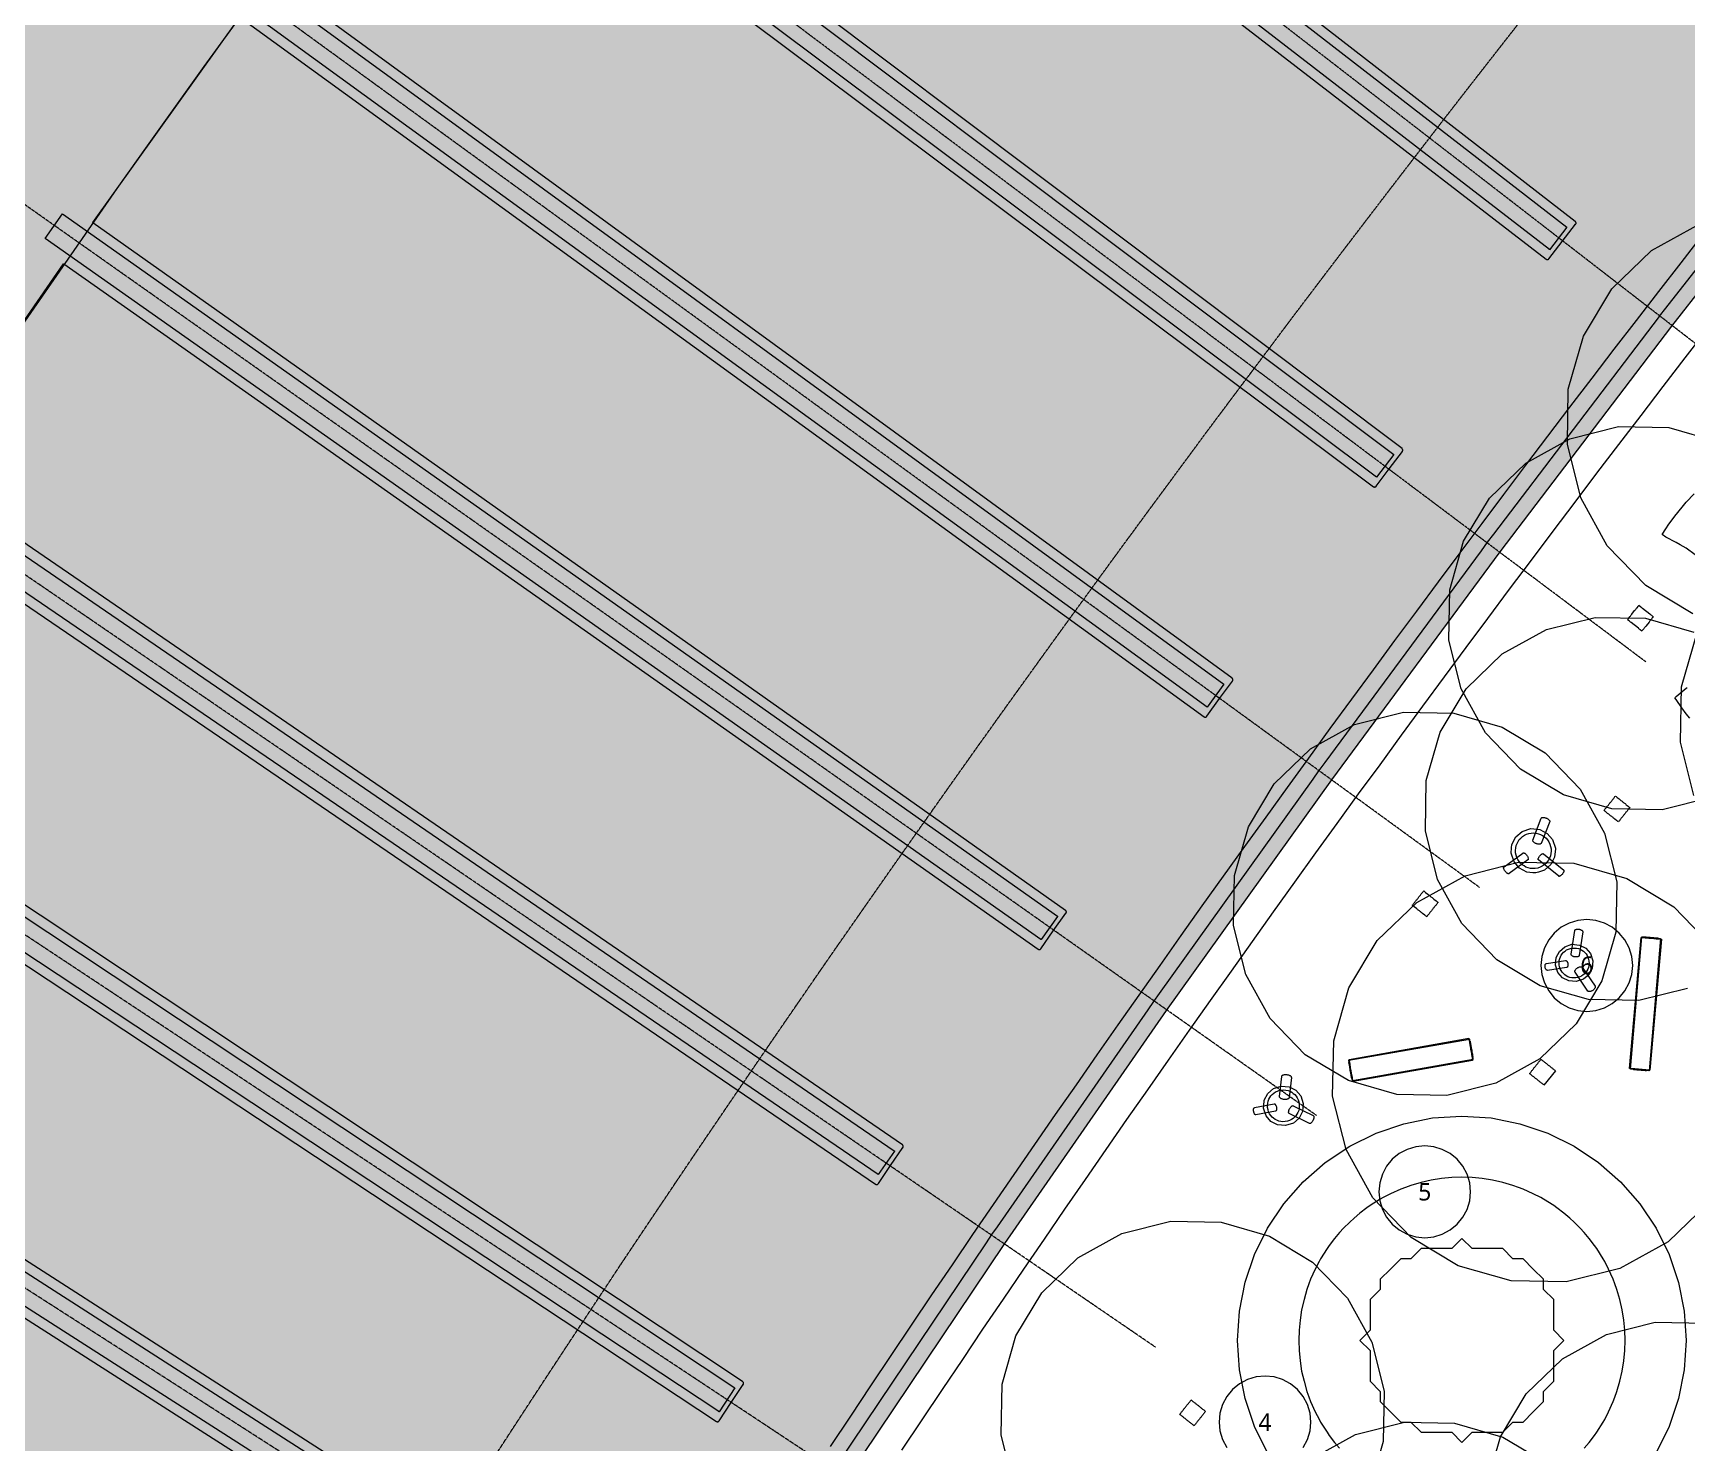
# Model space of a CAD drawing. Header units: millimetres. Extents: x -31757 to 121236, y -27283 to 59400.
# Drawn here: x 36428 to 52643, y 8600 to 22419 of the extents above; entities that cross this region are included whole.
import ezdxf

# ---------------------------------------------------------------- set-up
doc = ezdxf.new("R2010")
doc.units = ezdxf.units.MM
doc.linetypes.add('DASHDOT', pattern=[3.556, 2.54, -0.508, 0, -0.508])
for name, color, linetype, lineweight in [('10_見えがかり', 7, 'Continuous', 13), ('30_敷地・外構', 8, 'Continuous', 9), ('40_通り芯', 1, 'DASHDOT', 9), ('41_通り芯の符号', 1, 'Continuous', 13)]:
    doc.layers.add(name, color=color, linetype=linetype, lineweight=lineweight)
doc.styles.add('JP', font='NotoSansCJKjp-Regular.otf')

msp = doc.modelspace()

# ---------------------------------------------------------------- hatches: boundary and pattern name
at = {"layer": '10_見えがかり'}
msp.add_hatch(color=8, dxfattribs=at).paths.add_polyline_path([(40066, 29151), (40066, 29151), (40327, 28949), (40329, 28948), (40330, 28947), (40332, 28946), (40334, 28946), (40336, 28945), (40338, 28945), (40340, 28945), (40342, 28945), (40344, 28945), (40346, 28946), (40347, 28947), (40349, 28948), (40351, 28949), (40352, 28950), (40354, 28951), (40355, 28953), (40883, 29633), (41480, 30395), (42081, 31154), (42685, 31911), (43293, 32664), (43904, 33415), (44519, 34163), (45137, 34908), (45759, 35650), (46384, 36389), (47013, 37125), (47646, 37858), (48281, 38588), (48921, 39316), (49563, 40040), (50209, 40761), (50859, 41479), (51511, 42194), (52168, 42906), (52827, 43614), (53490, 44320), (54156, 45023), (54826, 45722), (55498, 46418), (56174, 47111), (56854, 47801), (57536, 48488), (58222, 49171), (58911, 49851), (59603, 50528), (60299, 51202), (60375, 51275), (60376, 51276), (60377, 51278), (60378, 51279), (60379, 51281), (60380, 51283), (60381, 51285), (60381, 51287), (60381, 51289), (60381, 51291), (60381, 51293), (60380, 51295), (60380, 51297), (60379, 51298), (60378, 51300), (60377, 51302), (60375, 51303), (60147, 51541), (60146, 51541), (60147, 51541), (60833, 52200), (61524, 52855), (62217, 53507), (62913, 54156), (63612, 54802), (64314, 55445), (65019, 56084), (65020, 56084), (65020, 56084), (65254, 55824), (66795, 54117), (66795, 54117), (75538, 44429), (75538, 44429), (75538, 44428), (75105, 44024), (75105, 44024), (73057, 42143), (73057, 42142), (71041, 40229), (71040, 40228), (69052, 38285), (69052, 38285), (67092, 36313), (67092, 36313), (65161, 34313), (65161, 34312), (63260, 32284), (63260, 32284), (61388, 30228), (61388, 30228), (59547, 28144), (59547, 28144), (57737, 26034), (57737, 26034), (55957, 23898), (55957, 23898), (54209, 21736), (54209, 21735), (52493, 19548), (52493, 19548), (50809, 17336), (50809, 17335), (49158, 15099), (49158, 15099), (47539, 12838), (47539, 12838), (45954, 10554), (45954, 10554), (44402, 8247), (44402, 8246), (42885, 5917), (42885, 5917), (41401, 3566), (41401, 3565), (40434, 2048), (40433, 2047), (40433, 2048), (34030, 4749), (34030, 4749), (26700, 7844), (26699, 7844), (26031, 8157), (26030, 8157), (26026, 8159), (26026, 8160), (26026, 8160), (26672, 9168), (26673, 9169), (28072, 11401), (28073, 11403), (28074, 11405), (28074, 11407), (28075, 11409), (28075, 11411), (28075, 11413), (28075, 11415), (28075, 11417), (28074, 11418), (28073, 11420), (28072, 11422), (28071, 11424), (28070, 11425), (28069, 11427), (28067, 11428), (28066, 11429), (27873, 11548), (27872, 11549), (27872, 11549), (28386, 12376), (28904, 13200), (29426, 14022), (29952, 14842), (30481, 15659), (31015, 16474), (31552, 17286), (32093, 18095), (32638, 18902), (33187, 19707), (33740, 20509), (34296, 21308), (34856, 22104), (35420, 22898), (35988, 23689), (36559, 24478), (37134, 25264), (37713, 26047), (38296, 26827), (38882, 27604), (39472, 28379), (40065, 29151)])

# ---------------------------------------------------------------- linework, layer by layer
for points in [[(42024, 27826), (42024, 27826), (42025, 27825), (51466, 20518), (51467, 20518), (51467, 20518), (51467, 20517), (51296, 20296), (51296, 20296), (51296, 20296), (51295, 20297), (41842, 27590), (41842, 27591), (41842, 27591), (42024, 27826), (42024, 27826)], [(42014, 27333), (51263, 20203), (51265, 20202), (51266, 20201), (51268, 20201), (51270, 20200), (51272, 20200), (51274, 20199), (51276, 20199), (51278, 20199), (51280, 20200), (51282, 20200), (51284, 20201), (51285, 20202), (51287, 20203), (51289, 20204), (51290, 20206), (51291, 20207), (51420, 20377), (51420, 20377), (51552, 20545), (51553, 20546), (51554, 20548), (51555, 20550), (51556, 20552), (51556, 20553), (51556, 20555), (51556, 20557), (51556, 20559), (51556, 20561), (51555, 20563), (51555, 20565), (51554, 20567), (51553, 20568), (51551, 20570), (51550, 20571), (51549, 20573), (42317, 27725)], [(40220, 25459), (40220, 25459), (41177, 24741), (49769, 18290), (49769, 18290), (49769, 18290), (49601, 18066), (49601, 18066), (49601, 18066), (49600, 18067), (40042, 25221), (40042, 25221), (40042, 25222), (40220, 25459), (40220, 25459)], [(40217, 24966), (49570, 17973), (49571, 17972), (49573, 17971), (49575, 17970), (49577, 17970), (49579, 17969), (49581, 17969), (49583, 17969), (49585, 17969), (49587, 17970), (49588, 17970), (49590, 17971), (49592, 17972), (49594, 17973), (49595, 17974), (49597, 17976), (49598, 17977), (49724, 18148), (49724, 18148), (49854, 18318), (49855, 18320), (49856, 18322), (49856, 18323), (49857, 18325), (49857, 18327), (49858, 18329), (49858, 18331), (49857, 18333), (49857, 18335), (49857, 18337), (49856, 18339), (49855, 18341), (49854, 18342), (49853, 18344), (49851, 18345), (49850, 18346), (40514, 25362)], [(55957, 23898), (54209, 21736), (54209, 21735), (52493, 19548), (52493, 19548), (50809, 17336), (50809, 17335), (49158, 15099), (49158, 15099), (47539, 12838), (47539, 12838), (45954, 10554), (45954, 10554), (44402, 8247), (44402, 8246), (42885, 5917), (42885, 5917), (41401, 3566), (41401, 3565), (40434, 2048), (40433, 2047), (40433, 2048), (34030, 4749)], [(38451, 23067), (38451, 23067), (38452, 23066), (48104, 16038), (48104, 16038), (48104, 16038), (47939, 15812), (47939, 15811), (47939, 15812), (38277, 22826), (38276, 22826), (38276, 22826), (38276, 22827), (38451, 23066), (38451, 23067)], [(38665, 22867), (38103, 22092), (38103, 22092), (37545, 21314), (37545, 21314), (37248, 20896), (37248, 20896), (34798, 17366)], [(38455, 22574), (47909, 15718), (47911, 15717), (47912, 15716), (47914, 15715), (47916, 15715), (47918, 15714), (47920, 15714), (47922, 15714), (47924, 15714), (47926, 15715), (47928, 15715), (47930, 15716), (47931, 15717), (47933, 15718), (47934, 15719), (47936, 15721), (47937, 15722), (48061, 15896), (48061, 15896), (48188, 16067), (48189, 16069), (48190, 16071), (48191, 16073), (48191, 16074), (48192, 16076), (48192, 16078), (48192, 16080), (48192, 16082), (48191, 16084), (48191, 16086), (48190, 16088), (48189, 16090), (48188, 16091), (48186, 16093), (48185, 16094), (48184, 16095), (38746, 22974)], [(35316, 18123), (36727, 20156), (36727, 20156), (36727, 20156), (36728, 20156), (46282, 13439), (46283, 13438), (46285, 13437), (46287, 13436), (46289, 13436), (46291, 13435), (46293, 13435), (46295, 13435), (46297, 13435), (46299, 13436), (46300, 13437), (46302, 13437), (46304, 13438), (46306, 13439), (46307, 13441), (46308, 13442), (46310, 13444), (46431, 13619), (46431, 13619), (46555, 13792), (46556, 13794), (46557, 13796), (46558, 13798), (46558, 13799), (46559, 13801), (46559, 13803), (46559, 13805), (46559, 13807), (46558, 13809), (46558, 13811), (46557, 13813), (46556, 13815), (46555, 13816), (46554, 13818), (46552, 13819), (46551, 13820), (37014, 20560), (37013, 20561), (37012, 20561), (37013, 20562), (38454, 22574)], [(49781, 16466), (49994, 16753), (50207, 17040), (50420, 17326), (50635, 17612), (50849, 17898), (51065, 18183), (51281, 18468), (51497, 18752), (51714, 19036), (51931, 19320), (52149, 19603), (52368, 19885), (52587, 20168), (52806, 20450), (53026, 20731), (53247, 21012), (53468, 21293), (53690, 21573), (53912, 21853), (54135, 22132), (54358, 22411), (54582, 22690)], [(54024, 21749), (52434, 19722), (52371, 19643), (52370, 19642), (52308, 19560), (50747, 17508), (50685, 17428), (50685, 17428), (50625, 17345), (49092, 15269), (49033, 15190), (49032, 15189), (48974, 15107), (47470, 13006), (47413, 12927), (47413, 12927), (47357, 12846), (45881, 10718), (45826, 10641), (45826, 10641), (45773, 10561), (44324, 8407)], [(36717, 20649), (36717, 20648), (46471, 13762), (46471, 13762), (46472, 13762), (46472, 13761), (46311, 13533), (46310, 13533), (46310, 13533), (46310, 13533), (36546, 20405), (36545, 20405), (36546, 20406), (36717, 20648), (36717, 20649)], [(52296, 20288), (52769, 20550)], [(52702, 16726), (52239, 17004), (51863, 17393), (51602, 17865), (51471, 18390), (51480, 18930), (51629, 19449), (51907, 19912), (52296, 20288)], [(52842, 19518), (52624, 19236), (52407, 18954), (52190, 18671), (51974, 18388), (51758, 18105), (51543, 17821), (51329, 17537), (51115, 17252), (50901, 16967), (50688, 16682), (50476, 16396), (50264, 16109), (50052, 15823), (49841, 15536), (49631, 15248), (49421, 14961), (49212, 14672), (49003, 14384), (48795, 14095), (48588, 13805), (48380, 13515), (48174, 13225), (47968, 12935), (47763, 12644), (47558, 12352), (47353, 12061), (47149, 11769), (46946, 11476), (46744, 11183), (46541, 10890), (46340, 10596), (46139, 10302), (45938, 10008), (45738, 9713), (45539, 9418), (45340, 9123), (45142, 8827), (44944, 8530)], [(51063, 18203), (51495, 18442), (51973, 18562), (52467, 18553), (52941, 18417)], [(35019, 18205), (35019, 18205), (44872, 11462), (44873, 11462), (44873, 11462), (44873, 11461), (44715, 11231), (44715, 11230), (44715, 11231), (44714, 11231), (34851, 17959), (34851, 17959), (34851, 17960), (35018, 18205), (35019, 18205)], [(52880, 14925), (52401, 14806), (51908, 14815), (51434, 14951), (51011, 15205), (50668, 15560), (50429, 15991), (50310, 16470), (50318, 16963), (50454, 17438), (50708, 17860), (51063, 18203)], [(35037, 17712), (44688, 11136), (44689, 11135), (44691, 11134), (44693, 11134), (44695, 11133), (44697, 11133), (44699, 11133), (44701, 11133), (44703, 11133), (44705, 11133), (44707, 11134), (44708, 11135), (44710, 11136), (44712, 11137), (44713, 11138), (44714, 11140), (44716, 11141), (44834, 11318), (44835, 11318), (44956, 11494), (44957, 11495), (44958, 11497), (44959, 11499), (44959, 11501), (44960, 11503), (44960, 11505), (44960, 11507), (44959, 11509), (44959, 11511), (44958, 11512), (44957, 11514), (44956, 11516), (44955, 11517), (44954, 11519), (44953, 11520), (44951, 11521), (35317, 18121)], [(52098, 16716), (52103, 16722), (52131, 16758), (52136, 16763), (52140, 16769), (52145, 16775), (52150, 16781), (52154, 16787), (52164, 16799), (52168, 16804), (52173, 16810), (52191, 16796), (52196, 16792), (52202, 16787), (52208, 16782), (52279, 16726), (52284, 16722), (52290, 16717), (52296, 16712), (52314, 16698), (52309, 16692), (52304, 16687), (52295, 16675), (52290, 16669), (52286, 16663), (52281, 16657), (52276, 16651), (52272, 16645), (52244, 16610), (52239, 16604), (52234, 16599), (52230, 16593), (52225, 16587), (52220, 16581), (52211, 16569), (52206, 16563), (52202, 16557), (52184, 16571), (52178, 16576), (52172, 16581), (52167, 16585), (52096, 16641), (52090, 16646), (52084, 16651), (52079, 16655), (52061, 16669), (52066, 16675), (52070, 16681), (52080, 16693), (52084, 16699), (52089, 16705), (52094, 16711), (52098, 16716)], [(50224, 15568), (50478, 15990), (50833, 16333), (51265, 16572), (51743, 16692), (52237, 16683), (52711, 16547)], [(44247, 8566), (44445, 8863), (44643, 9160), (44842, 9457), (45041, 9754), (45241, 10050), (45442, 10345), (45643, 10641), (45845, 10936), (46047, 11230), (46250, 11524), (46453, 11818), (46657, 12111), (46862, 12404), (47067, 12697), (47272, 12989), (47478, 13281), (47685, 13573), (47892, 13864), (48100, 14155), (48308, 14445), (48517, 14735), (48726, 15024), (48936, 15313), (49146, 15602), (49357, 15891), (49569, 16179), (49781, 16466)], [(52711, 14945), (52581, 15469), (52590, 16010), (52739, 16529)], [(33356, 15737), (33356, 15737), (33357, 15737), (43308, 9139), (43308, 9139), (43308, 9138), (43154, 8905), (43154, 8905), (43153, 8905), (43153, 8906), (36481, 13315), (33193, 15488), (33192, 15489), (33192, 15489), (33192, 15489), (33356, 15737), (33356, 15737)], [(48953, 15403), (49385, 15643), (49863, 15762), (50357, 15753), (50831, 15617), (51254, 15363), (51597, 15008), (51836, 14577), (51955, 14098), (51946, 13605), (51810, 13130), (51556, 12707), (51201, 12365), (50770, 12126), (50291, 12006), (49798, 12015), (49324, 12151), (48901, 12405), (48558, 12760), (48319, 13191), (48199, 13670), (48208, 14163), (48344, 14638), (48598, 15061), (48953, 15403)], [(33382, 15245), (43128, 8810), (43129, 8809), (43131, 8809), (43133, 8808), (43135, 8807), (43137, 8807), (43139, 8807), (43141, 8807), (43143, 8807), (43145, 8808), (43147, 8809), (43148, 8810), (43150, 8811), (43152, 8812), (43153, 8813), (43154, 8815), (43155, 8816), (43272, 8995), (43272, 8995), (43391, 9172), (43392, 9173), (43393, 9175), (43393, 9177), (43394, 9179), (43394, 9181), (43394, 9183), (43394, 9185), (43394, 9187), (43393, 9189), (43393, 9191), (43392, 9192), (43391, 9194), (43390, 9196), (43388, 9197), (43387, 9198), (43385, 9200), (33655, 15658)], [(52650, 13055), (52171, 12936), (51678, 12945), (51204, 13081), (50781, 13335), (50438, 13690), (50199, 14121), (50079, 14600), (50088, 15093), (50224, 15568)], [(51863, 14841), (51868, 14846), (51873, 14852), (51877, 14858), (51882, 14864), (51887, 14870), (51891, 14876), (51896, 14882), (51901, 14888), (51906, 14893), (51910, 14899), (51915, 14905), (51920, 14911), (51924, 14917), (51929, 14923), (51934, 14929), (51938, 14935), (51943, 14940), (51949, 14936), (51955, 14931), (51960, 14926), (51978, 14912), (51984, 14908), (51990, 14903), (51996, 14898), (52002, 14894), (52007, 14889), (52013, 14884), (52019, 14880), (52025, 14875), (52031, 14870), (52037, 14866), (52043, 14861), (52049, 14856), (52066, 14842), (52072, 14838), (52078, 14833), (52084, 14828), (52079, 14822), (52074, 14817), (52070, 14811), (52065, 14805), (52060, 14799), (52056, 14793), (52051, 14787), (52046, 14781), (52042, 14776), (52037, 14770), (52032, 14764), (52028, 14758), (52023, 14752), (52018, 14746), (52014, 14740), (52009, 14734), (52004, 14729), (52000, 14723), (51995, 14717), (51990, 14711), (51986, 14705), (51981, 14699), (51976, 14693), (51972, 14687), (51966, 14692), (51960, 14697), (51954, 14701), (51936, 14715), (51931, 14720), (51925, 14725), (51919, 14729), (51913, 14734), (51907, 14739), (51901, 14743), (51895, 14748), (51889, 14753), (51884, 14757), (51878, 14762), (51872, 14767), (51866, 14771), (51848, 14786), (51843, 14790), (51837, 14795), (51831, 14800), (51835, 14805), (51840, 14811), (51845, 14817), (51849, 14823), (51854, 14829), (51859, 14835), (51863, 14841)], [(50966, 14540), (51028, 14593), (51113, 14621), (51201, 14613), (51273, 14575), (51327, 14513), (51354, 14429), (51354, 14424), (51346, 14340), (51308, 14268), (51246, 14215), (51187, 14195), (51162, 14187), (51134, 14189), (51074, 14195), (51001, 14233), (50948, 14295), (50920, 14379), (50925, 14434), (50928, 14467), (50966, 14540)], [(51221, 14729), (51224, 14730), (51228, 14731), (51232, 14731), (51237, 14731), (51243, 14731), (51248, 14730), (51253, 14728), (51259, 14727), (51264, 14725), (51269, 14723), (51274, 14720), (51279, 14718), (51283, 14715), (51287, 14711), (51291, 14708), (51294, 14705), (51296, 14702), (51298, 14698), (51299, 14696), (51299, 14693), (51298, 14691), (51214, 14476), (51212, 14474), (51211, 14472), (51208, 14471), (51205, 14469), (51201, 14469), (51196, 14468), (51192, 14468), (51186, 14469), (51181, 14470), (51175, 14471), (51170, 14473), (51165, 14475), (51160, 14477), (51155, 14479), (51150, 14482), (51146, 14485), (51142, 14488), (51138, 14491), (51135, 14495), (51133, 14498), (51131, 14501), (51130, 14504), (51130, 14506), (51131, 14509), (51215, 14724), (51217, 14726), (51218, 14727), (51221, 14729)], [(50988, 14496), (51000, 14513), (51014, 14529), (51031, 14543), (51050, 14556), (51071, 14566), (51094, 14573), (51117, 14578), (51142, 14579), (51165, 14577), (51188, 14571), (51209, 14563), (51229, 14553), (51246, 14541), (51262, 14527), (51276, 14510), (51289, 14491), (51299, 14470), (51307, 14447), (51311, 14424), (51312, 14400), (51310, 14376), (51305, 14353), (51297, 14332), (51286, 14312), (51274, 14295), (51260, 14279), (51243, 14265), (51224, 14252), (51203, 14242), (51181, 14234), (51157, 14230), (51133, 14229), (51109, 14231), (51086, 14237), (51065, 14245), (51046, 14255), (51028, 14267), (51013, 14281), (50998, 14298), (50986, 14317), (50975, 14338), (50968, 14360), (50963, 14384), (50962, 14408), (50965, 14432), (50970, 14455), (50978, 14476), (50988, 14496)], [(49329, 13059), (49607, 13523), (49996, 13898), (50468, 14160), (50993, 14291), (51533, 14281), (52053, 14132), (52516, 13854), (52891, 13465)], [(50848, 14246), (50850, 14248), (51036, 14382), (51038, 14383), (51040, 14384), (51043, 14384), (51046, 14383), (51049, 14382), (51053, 14379), (51057, 14377), (51061, 14374), (51064, 14370), (51068, 14366), (51071, 14363), (51074, 14358), (51077, 14354), (51080, 14350), (51082, 14345), (51085, 14341), (51086, 14336), (51088, 14332), (51088, 14327), (51089, 14324), (51088, 14321), (51087, 14318), (51086, 14316), (51085, 14314), (50899, 14180), (50897, 14179), (50895, 14179), (50892, 14179), (50889, 14179), (50886, 14181), (50882, 14183), (50878, 14185), (50874, 14188), (50870, 14192), (50867, 14196), (50863, 14200), (50860, 14204), (50858, 14208), (50855, 14212), (50852, 14217), (50850, 14222), (50848, 14226), (50847, 14231), (50846, 14235), (50846, 14239), (50846, 14242), (50847, 14244), (50848, 14246)], [(51185, 14326), (51186, 14329), (51188, 14333), (51190, 14337), (51192, 14342), (51195, 14346), (51197, 14350), (51200, 14353), (51203, 14357), (51207, 14360), (51210, 14364), (51214, 14367), (51217, 14370), (51221, 14372), (51224, 14374), (51227, 14375), (51230, 14376), (51232, 14376), (51234, 14375), (51236, 14375), (51435, 14214), (51436, 14213), (51437, 14211), (51437, 14209), (51437, 14206), (51437, 14203), (51436, 14199), (51434, 14195), (51432, 14191), (51430, 14187), (51427, 14183), (51425, 14179), (51422, 14175), (51419, 14172), (51415, 14168), (51412, 14165), (51408, 14162), (51405, 14159), (51401, 14157), (51398, 14155), (51395, 14154), (51392, 14153), (51390, 14153), (51388, 14153), (51386, 14154), (51187, 14314), (51186, 14316), (51185, 14317), (51185, 14320), (51185, 14322), (51185, 14326)], [(49979, 13905), (49983, 13911), (49988, 13917), (49993, 13922), (49997, 13928), (50002, 13934), (50007, 13940), (50011, 13946), (50016, 13952), (50021, 13958), (50025, 13964), (50030, 13969), (50035, 13975), (50039, 13981), (50044, 13987), (50049, 13993), (50053, 13999), (50058, 14005), (50063, 14010), (50069, 14006), (50075, 14001), (50080, 13996), (50104, 13978), (50110, 13973), (50116, 13968), (50122, 13964), (50127, 13959), (50133, 13954), (50139, 13950), (50145, 13945), (50151, 13940), (50157, 13936), (50163, 13931), (50186, 13912), (50192, 13908), (50198, 13903), (50204, 13898), (50199, 13893), (50194, 13887), (50190, 13881), (50185, 13875), (50180, 13869), (50176, 13863), (50171, 13857), (50166, 13851), (50162, 13846), (50157, 13840), (50152, 13834), (50148, 13828), (50143, 13822), (50138, 13816), (50134, 13810), (50129, 13805), (50124, 13799), (50120, 13793), (50115, 13787), (50110, 13781), (50106, 13775), (50101, 13769), (50096, 13763), (50092, 13758), (50086, 13762), (50080, 13767), (50074, 13772), (50051, 13790), (50045, 13795), (50039, 13800), (50033, 13804), (50027, 13809), (50021, 13814), (50015, 13818), (50009, 13823), (50004, 13828), (49998, 13832), (49992, 13837), (49968, 13856), (49962, 13860), (49957, 13865), (49951, 13870), (49955, 13875), (49960, 13881), (49965, 13887), (49969, 13893), (49974, 13899), (49979, 13905)], [(51511, 13381), (51510, 13384), (51509, 13386), (51509, 13389), (51543, 13621), (51543, 13624), (51544, 13626), (51546, 13628), (51549, 13630), (51552, 13632), (51556, 13633), (51560, 13634), (51565, 13635), (51570, 13636), (51575, 13636), (51580, 13635), (51585, 13635), (51590, 13634), (51594, 13633), (51599, 13631), (51604, 13630), (51608, 13627), (51612, 13625), (51615, 13623), (51618, 13620), (51620, 13617), (51621, 13615), (51622, 13612), (51622, 13610), (51588, 13377), (51587, 13375), (51586, 13373), (51584, 13371), (51582, 13369), (51578, 13367), (51575, 13366), (51570, 13364), (51566, 13364), (51561, 13363), (51556, 13363), (51551, 13363), (51546, 13364), (51541, 13365), (51536, 13366), (51531, 13367), (51527, 13369), (51523, 13371), (51519, 13374), (51515, 13376), (51513, 13379), (51511, 13381)], [(51445, 13463), (51516, 13487), (51591, 13480), (51591, 13480), (51652, 13448), (51697, 13396), (51697, 13396), (51720, 13325), (51713, 13250), (51681, 13189), (51629, 13144), (51558, 13121), (51484, 13128), (51423, 13160), (51378, 13212), (51354, 13283), (51361, 13357), (51393, 13418), (51445, 13463)], [(52207, 13554), (52214, 13554), (52223, 13553), (52233, 13552), (52245, 13551), (52257, 13550), (52269, 13549), (52281, 13548), (52293, 13547), (52305, 13546), (52318, 13545), (52330, 13544), (52342, 13542), (52354, 13541), (52364, 13541), (52373, 13540), (52380, 13539), (52386, 13538), (52390, 13538), (52392, 13538), (52393, 13538), (52281, 12253), (52280, 12253), (52278, 12253), (52274, 12253), (52268, 12254), (52260, 12254), (52251, 12255), (52241, 12256), (52230, 12257), (52218, 12258), (52205, 12259), (52193, 12260), (52181, 12261), (52169, 12262), (52157, 12263), (52144, 12264), (52132, 12265), (52121, 12266), (52110, 12267), (52101, 12268), (52094, 12269), (52088, 12269), (52084, 12270), (52082, 12270), (52081, 12270), (52194, 13555), (52195, 13555), (52197, 13555), (52201, 13555), (52207, 13554)], [(52205, 13559), (52209, 13559), (52214, 13559), (52221, 13558), (52229, 13557), (52239, 13557), (52249, 13556), (52260, 13555), (52272, 13554), (52283, 13553), (52294, 13552), (52305, 13551), (52316, 13550), (52328, 13549), (52339, 13548), (52349, 13547), (52359, 13546), (52367, 13545), (52374, 13545), (52379, 13544), (52383, 13544), (52385, 13543), (52385, 13543), (52272, 12248), (52271, 12248), (52269, 12249), (52266, 12249), (52260, 12249), (52254, 12250), (52245, 12250), (52236, 12251), (52225, 12252), (52214, 12253), (52203, 12254), (52191, 12255), (52180, 12256), (52169, 12257), (52158, 12258), (52147, 12259), (52136, 12260), (52125, 12261), (52116, 12262), (52107, 12263), (52101, 12263), (52095, 12264), (52092, 12264), (52089, 12264), (52089, 12264), (52202, 13559), (52203, 13559), (52205, 13559)], [(52221, 13558), (52222, 13561), (52223, 13561), (52226, 13560), (52230, 13560), (52236, 13560), (52242, 13559), (52250, 13558), (52258, 13558), (52267, 13557), (52276, 13556), (52285, 13555), (52294, 13555), (52303, 13554), (52312, 13553), (52321, 13552), (52330, 13551), (52338, 13551), (52346, 13550), (52352, 13549), (52358, 13549), (52362, 13549), (52365, 13548), (52367, 13548), (52366, 13545), (52366, 13545), (52365, 13545), (52362, 13545), (52358, 13546), (52352, 13546), (52346, 13547), (52338, 13547), (52330, 13548), (52321, 13549), (52312, 13550), (52303, 13550), (52294, 13551), (52285, 13552), (52276, 13553), (52267, 13554), (52258, 13554), (52250, 13555), (52242, 13556), (52236, 13556), (52230, 13557), (52226, 13557), (52223, 13558), (52221, 13558), (52221, 13558), (52221, 13558)], [(52261, 13557), (52264, 13557), (52268, 13557), (52272, 13556), (52276, 13556), (52280, 13556), (52285, 13555), (52290, 13555), (52294, 13555), (52299, 13554), (52303, 13554), (52308, 13553), (52312, 13553), (52317, 13553), (52321, 13552), (52324, 13552), (52327, 13552), (52329, 13551), (52330, 13551), (52331, 13551), (52331, 13548), (52331, 13548), (52330, 13548), (52329, 13548), (52326, 13549), (52324, 13549), (52320, 13549), (52316, 13549), (52312, 13550), (52308, 13550), (52303, 13551), (52298, 13551), (52294, 13551), (52289, 13552), (52285, 13552), (52280, 13553), (52276, 13553), (52271, 13553), (52267, 13554), (52264, 13554), (52261, 13554), (52259, 13554), (52258, 13555), (52257, 13555), (52257, 13555), (52257, 13558), (52257, 13558), (52258, 13558), (52259, 13558), (52261, 13557)], [(51256, 13251), (51255, 13255), (51254, 13260), (51253, 13264), (51253, 13268), (51253, 13272), (51253, 13276), (51253, 13281), (51254, 13285), (51255, 13289), (51257, 13292), (51259, 13295), (51261, 13297), (51263, 13299), (51265, 13300), (51267, 13300), (51453, 13327), (51455, 13327), (51458, 13326), (51460, 13325), (51463, 13324), (51465, 13321), (51468, 13319), (51470, 13315), (51472, 13312), (51473, 13308), (51475, 13304), (51476, 13299), (51476, 13295), (51477, 13291), (51477, 13287), (51477, 13283), (51476, 13278), (51476, 13274), (51474, 13270), (51473, 13267), (51471, 13264), (51469, 13262), (51467, 13260), (51465, 13259), (51463, 13259), (51277, 13232), (51274, 13232), (51272, 13233), (51270, 13234), (51267, 13235), (51265, 13238), (51262, 13240), (51260, 13244), (51258, 13247), (51256, 13251)], [(51412, 13381), (51422, 13396), (51434, 13409), (51448, 13421), (51464, 13432), (51482, 13440), (51501, 13447), (51521, 13450), (51541, 13451), (51561, 13449), (51580, 13445), (51598, 13438), (51614, 13429), (51629, 13419), (51642, 13407), (51654, 13393), (51665, 13377), (51673, 13360), (51680, 13341), (51683, 13321), (51684, 13300), (51682, 13280), (51678, 13261), (51671, 13243), (51663, 13227), (51652, 13212), (51641, 13199), (51627, 13187), (51611, 13176), (51593, 13168), (51574, 13161), (51554, 13158), (51534, 13157), (51514, 13159), (51494, 13163), (51476, 13170), (51460, 13179), (51446, 13189), (51432, 13201), (51420, 13215), (51410, 13231), (51401, 13248), (51395, 13267), (51391, 13287), (51390, 13308), (51392, 13328), (51396, 13347), (51403, 13365), (51412, 13381)], [(31730, 13245), (31730, 13245), (38401, 8961), (41777, 6793), (41778, 6793), (41777, 6793), (41627, 6558), (41626, 6557), (41626, 6557), (31570, 12994), (31570, 12994), (31569, 12995), (31570, 12995), (31730, 13245), (31730, 13245)], [(41854, 6855), (32030, 13170)], [(51545, 13226), (51547, 13230), (51548, 13234), (51551, 13238), (51554, 13242), (51558, 13246), (51562, 13250), (51566, 13253), (51570, 13256), (51574, 13259), (51579, 13261), (51584, 13263), (51589, 13265), (51594, 13267), (51598, 13267), (51603, 13268), (51607, 13267), (51610, 13267), (51613, 13265), (51616, 13264), (51617, 13262), (51743, 13077), (51744, 13075), (51744, 13072), (51745, 13069), (51744, 13065), (51743, 13061), (51741, 13057), (51738, 13053), (51735, 13049), (51732, 13045), (51728, 13041), (51724, 13038), (51720, 13035), (51715, 13032), (51711, 13030), (51706, 13028), (51701, 13026), (51696, 13024), (51691, 13023), (51687, 13023), (51683, 13023), (51679, 13024), (51676, 13026), (51674, 13027), (51672, 13029), (51547, 13214), (51546, 13216), (51545, 13219), (51545, 13222), (51545, 13226)], [(52847, 10945), (52458, 10570), (51986, 10308), (51461, 10177), (50921, 10187), (50402, 10336), (49939, 10614), (49563, 11003), (49301, 11475), (49170, 12000), (49180, 12540), (49329, 13059)], [(31763, 12753), (41602, 6462)], [(49330, 12343), (49329, 12347), (49329, 12349), (49329, 12350), (50510, 12558), (50511, 12557), (50511, 12555), (50512, 12551), (50513, 12545), (50514, 12538), (50516, 12529), (50517, 12518), (50519, 12507), (50522, 12495), (50524, 12483), (50526, 12470), (50528, 12458), (50530, 12446), (50532, 12434), (50535, 12422), (50537, 12409), (50539, 12398), (50540, 12388), (50542, 12379), (50543, 12371), (50544, 12366), (50545, 12362), (50545, 12359), (50546, 12359), (49364, 12150), (49364, 12151), (49363, 12153), (49363, 12157), (49362, 12163), (49360, 12170), (49359, 12179), (49357, 12190), (49355, 12201), (49353, 12213), (49350, 12226), (49348, 12238), (49346, 12250), (49344, 12262), (49342, 12274), (49340, 12287), (49338, 12299), (49336, 12310), (49334, 12320), (49332, 12329), (49331, 12337), (49330, 12343)], [(49333, 12351), (49333, 12356), (49332, 12358), (49332, 12359), (50504, 12566), (50504, 12565), (50505, 12562), (50505, 12558), (50506, 12552), (50508, 12544), (50510, 12534), (50512, 12523), (50514, 12510), (50516, 12497), (50518, 12484), (50521, 12470), (50523, 12457), (50525, 12444), (50528, 12431), (50530, 12417), (50532, 12404), (50535, 12392), (50537, 12381), (50538, 12371), (50540, 12363), (50541, 12357), (50542, 12352), (50542, 12350), (50542, 12349), (49370, 12142), (49370, 12143), (49370, 12146), (49369, 12150), (49368, 12156), (49366, 12164), (49365, 12174), (49363, 12185), (49360, 12198), (49358, 12211), (49356, 12224), (49353, 12238), (49351, 12251), (49349, 12264), (49346, 12277), (49344, 12291), (49342, 12304), (49340, 12316), (49338, 12327), (49336, 12337), (49334, 12345), (49333, 12351)], [(50514, 12538), (50517, 12539), (50517, 12537), (50518, 12534), (50519, 12529), (50520, 12523), (50521, 12516), (50522, 12507), (50524, 12498), (50526, 12488), (50528, 12478), (50529, 12468), (50531, 12459), (50533, 12449), (50534, 12439), (50536, 12429), (50538, 12419), (50540, 12410), (50541, 12402), (50542, 12394), (50543, 12388), (50544, 12384), (50545, 12381), (50545, 12379), (50542, 12378), (50542, 12378), (50542, 12380), (50541, 12383), (50540, 12388), (50539, 12394), (50538, 12401), (50537, 12410), (50535, 12419), (50533, 12429), (50531, 12439), (50530, 12448), (50528, 12458), (50526, 12468), (50525, 12478), (50523, 12488), (50521, 12498), (50519, 12507), (50518, 12515), (50517, 12522), (50516, 12528), (50515, 12533), (50514, 12536), (50514, 12538)], [(50522, 12494), (50521, 12496), (50521, 12497), (50521, 12497), (50524, 12497), (50524, 12496), (50525, 12495), (50525, 12493), (50526, 12490), (50526, 12486), (50527, 12482), (50528, 12478), (50528, 12473), (50529, 12468), (50530, 12463), (50531, 12459), (50532, 12454), (50533, 12449), (50534, 12444), (50534, 12440), (50535, 12435), (50536, 12431), (50536, 12428), (50537, 12425), (50537, 12423), (50538, 12421), (50538, 12420), (50535, 12420), (50535, 12420), (50535, 12421), (50534, 12422), (50534, 12424), (50533, 12427), (50533, 12431), (50532, 12435), (50531, 12439), (50531, 12444), (50530, 12449), (50529, 12454), (50528, 12458), (50527, 12463), (50526, 12468), (50525, 12472), (50525, 12477), (50524, 12482), (50523, 12486), (50523, 12489), (50522, 12492), (50522, 12494)], [(49331, 12318), (49330, 12322), (49330, 12325), (49330, 12327), (49333, 12328), (49333, 12328), (49333, 12326), (49333, 12323), (49334, 12318), (49335, 12312), (49337, 12305), (49338, 12297), (49340, 12288), (49341, 12279), (49343, 12269), (49345, 12259), (49346, 12250), (49348, 12240), (49350, 12231), (49351, 12221), (49353, 12212), (49355, 12203), (49356, 12195), (49357, 12188), (49358, 12182), (49359, 12177), (49360, 12174), (49360, 12172), (49357, 12172), (49357, 12172), (49357, 12174), (49356, 12177), (49355, 12181), (49354, 12187), (49353, 12194), (49352, 12202), (49350, 12211), (49348, 12221), (49347, 12230), (49345, 12240), (49343, 12249), (49342, 12259), (49340, 12268), (49338, 12278), (49337, 12288), (49335, 12297), (49334, 12305), (49332, 12312), (49331, 12318)], [(51129, 12255), (51133, 12261), (51138, 12267), (51143, 12272), (51147, 12278), (51152, 12284), (51157, 12290), (51161, 12296), (51166, 12302), (51171, 12308), (51175, 12313), (51180, 12319), (51185, 12325), (51189, 12331), (51194, 12337), (51199, 12343), (51203, 12349), (51208, 12355), (51213, 12360), (51219, 12356), (51224, 12351), (51230, 12346), (51236, 12342), (51242, 12337), (51248, 12332), (51254, 12328), (51260, 12323), (51266, 12318), (51271, 12314), (51277, 12309), (51283, 12304), (51289, 12300), (51295, 12295), (51301, 12290), (51307, 12286), (51312, 12281), (51318, 12276), (51324, 12272), (51330, 12267), (51336, 12262), (51342, 12258), (51348, 12253), (51354, 12248), (51242, 12107), (51236, 12112), (51230, 12117), (51224, 12122), (51218, 12126), (51212, 12131), (51206, 12136), (51200, 12140), (51195, 12145), (51189, 12150), (51183, 12154), (51177, 12159), (51171, 12164), (51165, 12168), (51159, 12173), (51153, 12178), (51148, 12182), (51142, 12187), (51136, 12192), (51130, 12196), (51124, 12201), (51118, 12206), (51112, 12210), (51107, 12215), (51101, 12220), (51105, 12225), (51110, 12231), (51115, 12237), (51119, 12243), (51124, 12249), (51129, 12255)], [(48683, 11969), (48677, 11970), (48671, 11972), (48666, 11974), (48662, 11977), (48658, 11979), (48654, 11982), (48652, 11985), (48650, 11988), (48650, 11991), (48649, 11994), (48671, 12193), (48672, 12196), (48673, 12198), (48675, 12201), (48678, 12203), (48682, 12205), (48686, 12207), (48691, 12209), (48697, 12210), (48703, 12210), (48709, 12211), (48715, 12210), (48720, 12210), (48726, 12209), (48731, 12208), (48737, 12207), (48743, 12205), (48748, 12202), (48753, 12200), (48756, 12197), (48760, 12194), (48762, 12191), (48764, 12188), (48764, 12186), (48765, 12183), (48743, 11984), (48742, 11981), (48741, 11978), (48739, 11976), (48736, 11973), (48732, 11971), (48728, 11970), (48723, 11968), (48717, 11967), (48711, 11966), (48705, 11966), (48700, 11966), (48694, 11967), (48688, 11967), (48683, 11969)], [(49337, 12283), (49337, 12285), (49337, 12287), (49337, 12288), (49339, 12288), (49339, 12288), (49340, 12287), (49340, 12286), (49340, 12284), (49341, 12281), (49341, 12277), (49342, 12273), (49343, 12269), (49344, 12264), (49345, 12259), (49345, 12255), (49346, 12250), (49347, 12245), (49348, 12240), (49349, 12236), (49350, 12231), (49350, 12227), (49351, 12223), (49352, 12219), (49352, 12216), (49353, 12214), (49353, 12212), (49353, 12211), (49353, 12211), (49350, 12211), (49350, 12212), (49350, 12213), (49349, 12216), (49349, 12218), (49348, 12222), (49347, 12226), (49347, 12230), (49346, 12235), (49345, 12240), (49344, 12245), (49343, 12249), (49342, 12254), (49342, 12259), (49341, 12264), (49340, 12268), (49339, 12273), (49338, 12277), (49338, 12280), (49337, 12283)], [(52115, 12262), (52117, 12262), (52119, 12262), (52123, 12262), (52128, 12261), (52134, 12261), (52141, 12260), (52148, 12259), (52156, 12259), (52164, 12258), (52173, 12257), (52180, 12257), (52188, 12256), (52197, 12255), (52205, 12254), (52213, 12254), (52220, 12253), (52227, 12252), (52233, 12252), (52238, 12251), (52242, 12251), (52244, 12251), (52246, 12251), (52245, 12248), (52244, 12248), (52241, 12248), (52238, 12248), (52233, 12249), (52227, 12249), (52220, 12250), (52212, 12250), (52204, 12251), (52196, 12252), (52188, 12252), (52180, 12253), (52172, 12254), (52164, 12255), (52156, 12255), (52148, 12256), (52141, 12257), (52134, 12257), (52128, 12258), (52123, 12258), (52119, 12259), (52116, 12259), (52115, 12259), (52115, 12259), (52115, 12262), (52115, 12262)], [(52142, 12260), (52143, 12260), (52145, 12260), (52147, 12259), (52150, 12259), (52153, 12259), (52157, 12259), (52162, 12258), (52166, 12258), (52171, 12257), (52176, 12257), (52180, 12257), (52185, 12256), (52190, 12256), (52195, 12255), (52199, 12255), (52204, 12254), (52208, 12254), (52211, 12254), (52214, 12254), (52216, 12253), (52218, 12253), (52218, 12253), (52218, 12253), (52218, 12250), (52217, 12250), (52216, 12250), (52214, 12250), (52211, 12251), (52207, 12251), (52203, 12251), (52199, 12252), (52194, 12252), (52190, 12252), (52185, 12253), (52180, 12253), (52176, 12254), (52171, 12254), (52166, 12255), (52161, 12255), (52157, 12255), (52153, 12256), (52150, 12256), (52147, 12256), (52145, 12256), (52143, 12257), (52142, 12257), (52142, 12257), (52142, 12260)], [(48500, 11961), (48534, 12026), (48590, 12074), (48665, 12098), (48744, 12091), (48809, 12057), (48857, 12002), (48881, 11926), (48874, 11847), (48840, 11782), (48785, 11735), (48709, 11710), (48630, 11717), (48565, 11751), (48518, 11807), (48493, 11882), (48495, 11904), (48500, 11961)], [(48554, 11986), (48565, 12001), (48577, 12015), (48592, 12028), (48609, 12040), (48628, 12049), (48648, 12056), (48669, 12059), (48691, 12060), (48712, 12058), (48733, 12054), (48752, 12047), (48769, 12037), (48784, 12026), (48798, 12014), (48811, 11999), (48823, 11982), (48832, 11963), (48839, 11943), (48842, 11922), (48843, 11900), (48841, 11879), (48837, 11859), (48830, 11840), (48820, 11822), (48810, 11807), (48797, 11793), (48782, 11780), (48765, 11769), (48746, 11759), (48726, 11753), (48705, 11749), (48683, 11748), (48662, 11750), (48642, 11754), (48623, 11762), (48605, 11771), (48590, 11782), (48576, 11794), (48563, 11809), (48552, 11826), (48542, 11845), (48536, 11865), (48532, 11886), (48531, 11908), (48533, 11929), (48537, 11950), (48545, 11969), (48554, 11986)], [(48399, 11835), (48398, 11839), (48397, 11843), (48396, 11848), (48395, 11852), (48395, 11856), (48394, 11861), (48394, 11865), (48395, 11870), (48395, 11874), (48396, 11877), (48397, 11880), (48399, 11882), (48400, 11884), (48402, 11885), (48404, 11886), (48597, 11923), (48599, 11924), (48601, 11923), (48603, 11922), (48605, 11920), (48607, 11918), (48609, 11915), (48611, 11912), (48613, 11908), (48615, 11904), (48616, 11899), (48618, 11895), (48618, 11891), (48619, 11886), (48620, 11882), (48620, 11877), (48620, 11873), (48620, 11869), (48619, 11865), (48618, 11861), (48617, 11858), (48616, 11856), (48614, 11854), (48612, 11853), (48611, 11852), (48418, 11815), (48416, 11815), (48414, 11815), (48412, 11816), (48409, 11818), (48407, 11820), (48405, 11823), (48403, 11827), (48401, 11831), (48399, 11835)], [(48738, 11845), (48739, 11849), (48740, 11854), (48741, 11860), (48743, 11865), (48745, 11870), (48747, 11874), (48750, 11879), (48752, 11884), (48755, 11888), (48759, 11892), (48762, 11896), (48765, 11899), (48769, 11902), (48772, 11904), (48775, 11905), (48778, 11906), (48780, 11906), (48782, 11905), (48980, 11808), (48982, 11806), (48983, 11805), (48984, 11802), (48985, 11799), (48986, 11795), (48986, 11791), (48985, 11786), (48984, 11781), (48983, 11776), (48981, 11771), (48979, 11766), (48977, 11761), (48974, 11757), (48972, 11752), (48969, 11747), (48965, 11743), (48962, 11739), (48959, 11736), (48955, 11733), (48952, 11731), (48949, 11730), (48946, 11730), (48944, 11730), (48942, 11730), (48744, 11828), (48742, 11829), (48741, 11831), (48740, 11833), (48739, 11837), (48738, 11840), (48738, 11845)], [(47104, 10653), (47583, 10772), (48076, 10763), (48551, 10627), (48973, 10373), (49316, 10018), (49555, 9587), (49675, 9108), (49666, 8615), (49530, 8141)], [(46038, 8201), (45919, 8680), (45928, 9174), (46064, 9648), (46318, 10071), (46673, 10413), (47104, 10653)], [(51854, 9662), (52333, 9782), (52826, 9773)], [(52761, 6026), (52268, 6035), (51793, 6171), (51370, 6425), (51028, 6780), (50788, 7211), (50669, 7690), (50678, 8183), (50814, 8658), (51068, 9080), (51423, 9423), (51854, 9662)], [(47708, 8927), (47712, 8933), (47717, 8938), (47722, 8944), (47727, 8950), (47731, 8956), (47736, 8962), (47741, 8968), (47745, 8974), (47750, 8980), (47755, 8985), (47759, 8991), (47764, 8997), (47769, 9003), (47773, 9009), (47778, 9015), (47783, 9021), (47788, 9016), (47794, 9011), (47800, 9007), (47806, 9002), (47812, 8997), (47818, 8993), (47824, 8988), (47829, 8983), (47835, 8979), (47841, 8974), (47847, 8969), (47853, 8965), (47859, 8960), (47865, 8955), (47871, 8951), (47876, 8946), (47882, 8941), (47888, 8937), (47894, 8932), (47900, 8927), (47906, 8923), (47912, 8918), (47918, 8913), (47923, 8909), (47919, 8903), (47914, 8897), (47909, 8891), (47905, 8885), (47900, 8879), (47895, 8873), (47891, 8867), (47886, 8862), (47881, 8856), (47877, 8850), (47872, 8844), (47867, 8838), (47863, 8832), (47858, 8826), (47853, 8821), (47849, 8815), (47844, 8809), (47839, 8803), (47835, 8797), (47830, 8791), (47825, 8785), (47821, 8779), (47816, 8774), (47811, 8768), (47805, 8772), (47800, 8777), (47794, 8782), (47788, 8786), (47782, 8791), (47776, 8796), (47770, 8800), (47764, 8805), (47759, 8810), (47753, 8814), (47747, 8819), (47741, 8824), (47735, 8828), (47729, 8833), (47723, 8838), (47717, 8842), (47712, 8847), (47706, 8852), (47700, 8856), (47694, 8861), (47688, 8866), (47682, 8870), (47676, 8875), (47670, 8880), (47675, 8886), (47680, 8891), (47684, 8897), (47689, 8903), (47694, 8909), (47698, 8915), (47703, 8921), (47708, 8927)], [(49394, 8683), (49873, 8802), (50366, 8793), (50840, 8657), (51263, 8403)], [(48963, 8443), (49394, 8683)]]:
    msp.add_lwpolyline(points, dxfattribs=at)
at = {"layer": '30_敷地・外構'}
for points in [[(52723, 17304), (52637, 17369), (52577, 17404), (52537, 17425), (52437, 17478), (52401, 17504), (52437, 17560), (52465, 17604), (52537, 17701), (52540, 17704), (52622, 17804), (52637, 17820), (52715, 17904)], [(52673, 15704), (52637, 15747), (52593, 15804), (52537, 15887), (52526, 15904), (52537, 15915), (52637, 15998), (52645, 16004)], [(48532, 8504), (48404, 8762), (48312, 9035), (48256, 9317), (48237, 9604), (48256, 9891), (48312, 10174), (48404, 10446), (48532, 10704), (48692, 10943), (48881, 11160), (49098, 11349), (49337, 11509), (49595, 11637), (49868, 11729), (50150, 11785), (50437, 11804), (50724, 11785), (51006, 11729), (51279, 11636), (51537, 11509), (51776, 11349), (51993, 11160), (52182, 10943), (52342, 10704), (52470, 10446), (52562, 10173), (52618, 9891), (52637, 9604), (52618, 9317), (52562, 9034), (52469, 8762), (52342, 8504)], [(51956, 10104), (51937, 10158), (51920, 10204), (51875, 10304), (51837, 10377), (51822, 10404), (51759, 10504), (51737, 10535), (51685, 10604), (51637, 10661), (51598, 10704), (51537, 10765), (51494, 10804), (51437, 10852), (51368, 10904), (51337, 10926), (51237, 10989), (51210, 11004), (51137, 11042), (51037, 11087), (50992, 11104), (50937, 11123), (50837, 11152), (50737, 11175), (50637, 11191), (50537, 11201), (50437, 11204), (50337, 11201), (50237, 11191), (50137, 11175), (50037, 11152), (49937, 11123), (49883, 11104), (49837, 11087), (49737, 11042), (49664, 11004), (49637, 10989), (49537, 10926), (49506, 10904), (49437, 10852), (49380, 10804), (49337, 10765), (49276, 10704), (49237, 10661), (49189, 10604), (49137, 10536), (49115, 10504), (49052, 10404), (49037, 10378), (48999, 10304), (48954, 10204), (48937, 10159), (48918, 10104), (48889, 10004), (48866, 9904), (48850, 9804), (48840, 9704), (48837, 9604), (48837, 9604), (48837, 9604), (48840, 9504), (48850, 9404), (48866, 9304), (48889, 9204), (48918, 9104), (48937, 9050), (48954, 9004), (48999, 8904), (49037, 8831), (49052, 8804), (49115, 8704), (49137, 8673), (49189, 8604), (49237, 8547)], [(51437, 9604), (51337, 9704), (51337, 9804), (51337, 9904), (51337, 10004), (51237, 10104), (51237, 10204), (51137, 10304), (51037, 10404), (50937, 10404), (50837, 10504), (50737, 10504), (50637, 10504), (50537, 10504), (50437, 10604), (50337, 10504), (50237, 10504), (50137, 10504), (50037, 10504), (49937, 10404), (49837, 10404), (49737, 10304), (49637, 10204), (49637, 10104), (49537, 10004), (49537, 9904), (49537, 9804), (49537, 9704), (49437, 9604), (49537, 9504), (49537, 9404), (49537, 9304), (49537, 9204), (49637, 9104), (49637, 9004), (49737, 8904), (49837, 8804), (49937, 8804), (50037, 8704), (50137, 8704), (50237, 8704), (50337, 8704), (50437, 8604), (50537, 8704), (50637, 8704), (50737, 8704), (50837, 8704), (50937, 8804), (51037, 8804), (51137, 8904), (51237, 9004), (51237, 9104), (51337, 9204), (51337, 9304), (51337, 9404), (51337, 9504), (51437, 9604)], [(51637, 8547), (51685, 8604), (51737, 8672), (51759, 8704), (51822, 8804), (51837, 8830), (51875, 8904), (51920, 9004), (51937, 9049), (51956, 9104), (51985, 9204), (52008, 9304), (52024, 9404), (52034, 9504), (52037, 9604), (52034, 9704), (52024, 9804), (52008, 9904), (51985, 10004), (51956, 10104)]]:
    msp.add_lwpolyline(points, dxfattribs=at)
at = {"layer": '40_通り芯'}
for points in [[(53918, 18456), (38567, 30319)], [(52242, 16255), (36719, 27891)], [(50610, 14045), (34919, 25453)], [(49011, 11810), (33155, 22988)], [(40886, 8363), (41145, 8761), (41405, 9159), (41665, 9555), (41927, 9951), (42189, 10347), (42453, 10742), (42718, 11136), (42983, 11529), (43250, 11922), (43517, 12314), (43786, 12706), (44055, 13097), (44325, 13487), (44597, 13876), (44869, 14265), (45142, 14653), (45416, 15041), (45691, 15428), (45967, 15814), (46244, 16199), (46522, 16584), (46801, 16968), (47081, 17352), (47362, 17734), (47644, 18116), (47926, 18498), (48210, 18878), (48495, 19258), (48780, 19638), (49066, 20016), (49354, 20394), (49642, 20771), (49931, 21147), (50221, 21523), (50512, 21898), (50804, 22272), (51097, 22646)], [(47433, 9538), (31415, 20481)], [(45900, 7258), (29723, 17966)], [(44400, 4955), (28069, 15427)]]:
    msp.add_lwpolyline(points, dxfattribs=at)
at = {"layer": '41_通り芯の符号'}
for points in [[(52112, 13280), (52103, 13368), (52077, 13452), (52036, 13530), (51980, 13598), (51912, 13654), (51834, 13696), (51749, 13721), (51662, 13730), (51574, 13721), (51489, 13696), (51412, 13654), (51343, 13598), (51288, 13530), (51246, 13452), (51220, 13368), (51212, 13280), (51220, 13192), (51246, 13108), (51288, 13030), (51343, 12962), (51412, 12906), (51489, 12864), (51574, 12839), (51662, 12830), (51749, 12839), (51834, 12864), (51912, 12906), (51980, 12962), (52036, 13030), (52077, 13108), (52103, 13192), (52112, 13280)], [(50523, 11061), (50515, 11149), (50489, 11234), (50447, 11311), (50391, 11380), (50323, 11436), (50245, 11477), (50161, 11503), (50073, 11511), (49985, 11503), (49901, 11477), (49823, 11436), (49755, 11380), (49699, 11311), (49657, 11234), (49632, 11149), (49623, 11061), (49632, 10974), (49657, 10889), (49699, 10811), (49755, 10743), (49823, 10687), (49901, 10646), (49985, 10620), (50073, 10611), (50161, 10620), (50245, 10646), (50323, 10687), (50391, 10743), (50447, 10811), (50489, 10889), (50515, 10974), (50523, 11061)], [(48957, 8804), (48948, 8892), (48923, 8976), (48881, 9054), (48825, 9122), (48757, 9178), (48679, 9220), (48595, 9246), (48507, 9254), (48419, 9246), (48335, 9220), (48257, 9178), (48189, 9122), (48133, 9054), (48091, 8976), (48065, 8892), (48057, 8804), (48065, 8717), (48091, 8632), (48133, 8554)], [(48881, 8554), (48923, 8632), (48948, 8717), (48957, 8804)]]:
    msp.add_lwpolyline(points, dxfattribs=at)

# ---------------------------------------------------------------- texts
at = {"layer": '41_通り芯の符号', "char_height": 172, "attachment_point": 5, "style": 'JP'}
for s, insert in [('6', (51662, 13280)), ('5', (50073, 11061)), ('4', (48507, 8804))]:
    msp.add_mtext(s, dxfattribs=dict(at, insert=insert))

doc.saveas('drawing.dxf')
